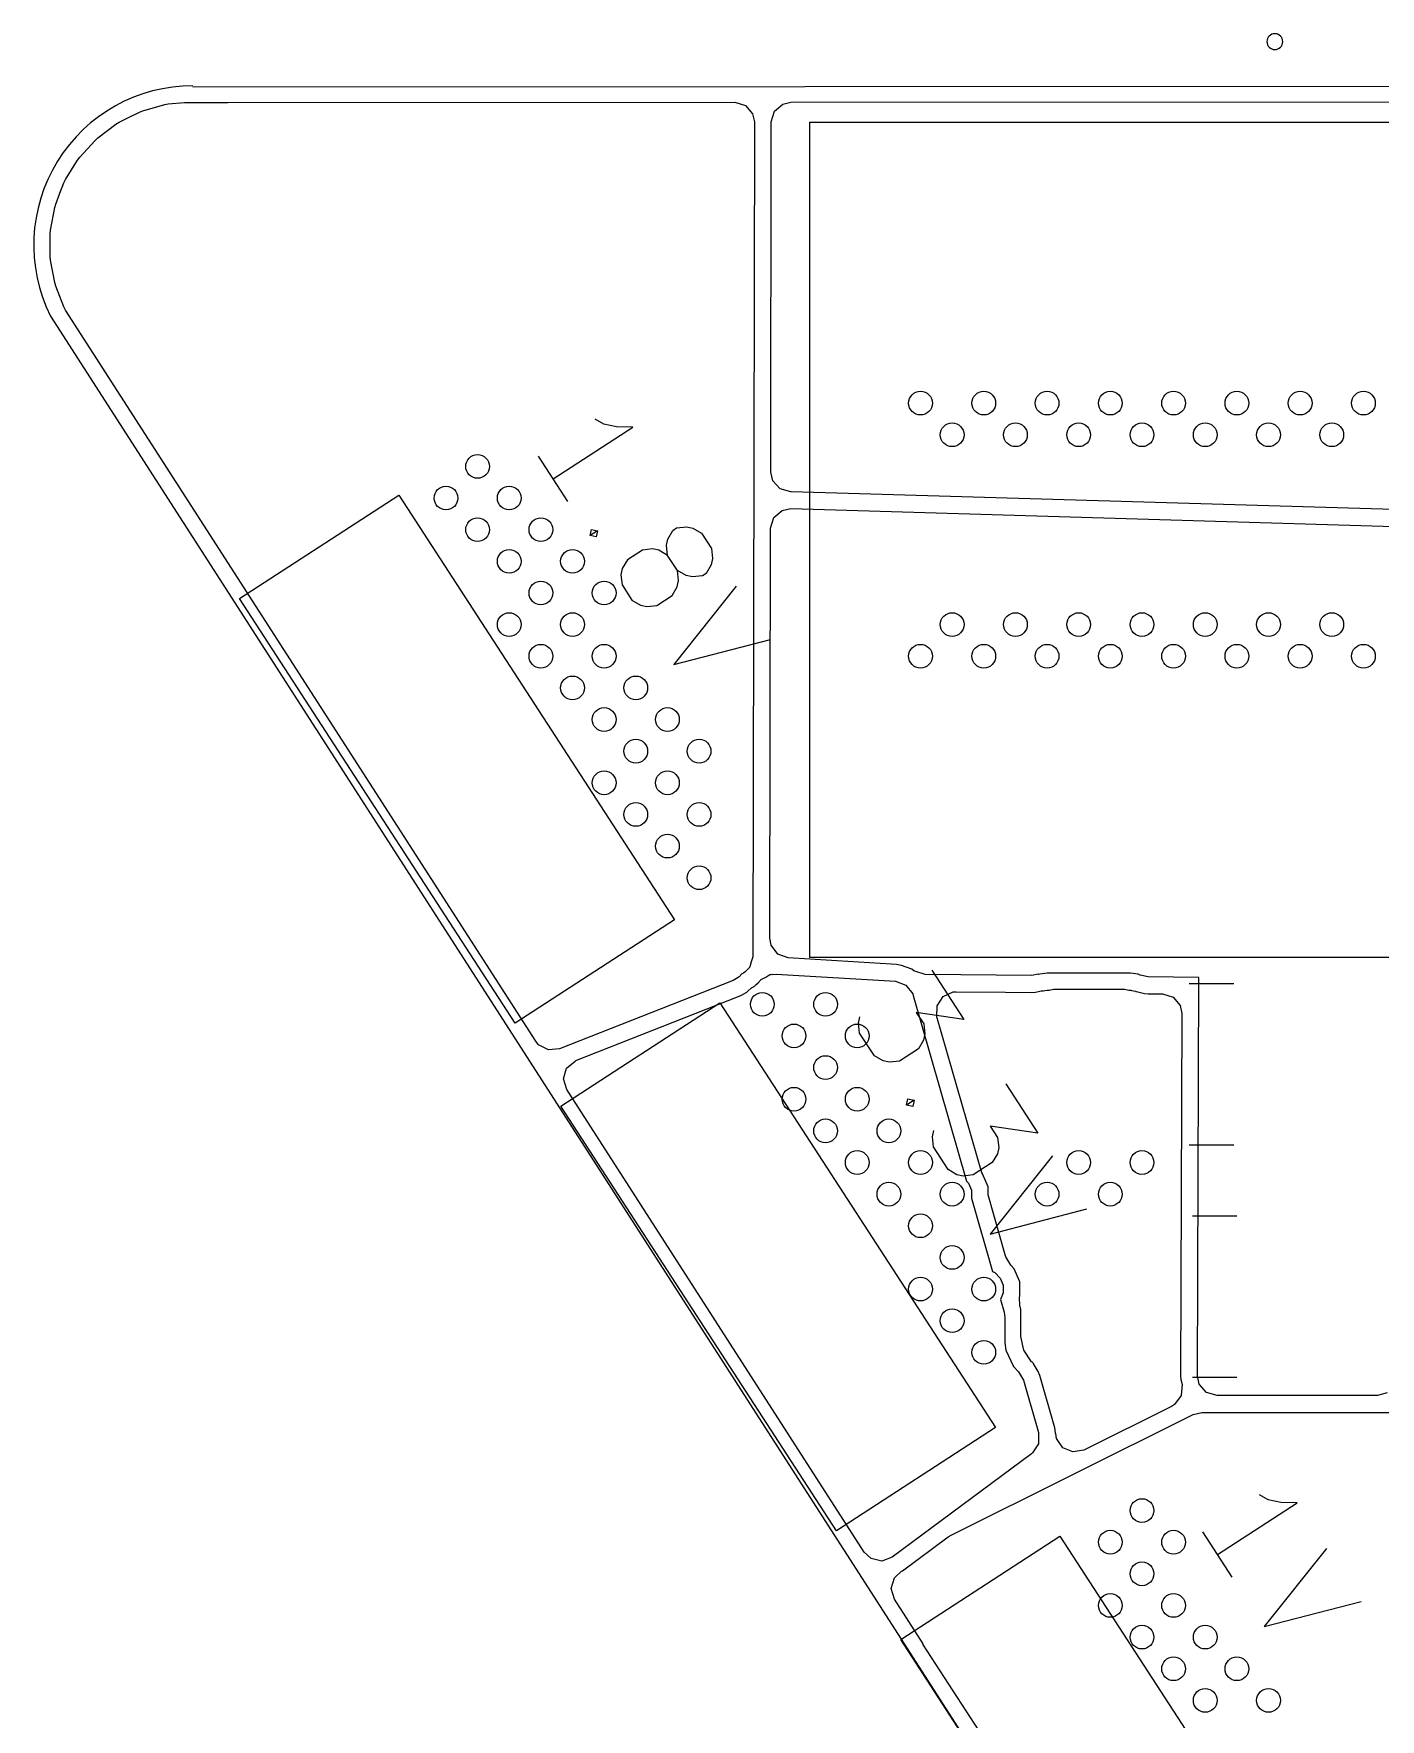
# Model space of a CAD drawing. Extents: x -28 to 25.3, y -6.8 to 48.4.
# Drawn here: x -27.42 to -18.91, y 21.12 to 31.78 of the extents above; entities that cross this region are included whole.
import ezdxf

# ---------------------------------------------------------------- set-up
doc = ezdxf.new("R2010")
doc.units = 0
doc.layers.add('BLACK', color=7, linetype='CONTINUOUS')

msp = doc.modelspace()

# ---------------------------------------------------------------- linework, layer by layer
at = {"layer": 'BLACK', "linetype": 'CONTINUOUS'}
for p, q in [((-26.415668, 31.441502), (-14.01547, 31.44826)), ((-26.732174, 31.289103), (-26.593406, 31.328626)), ((-26.593406, 31.328626), (-26.570918, 31.332834)), ((-26.570918, 31.332834), (-26.468628, 31.342325)), ((-26.468628, 31.342325), (-26.442773, 31.340987)), ((-26.442773, 31.340987), (-26.195035, 31.341123)), ((-26.195035, 31.341123), (-22.990149, 31.342869)), ((-22.990149, 31.342869), (-22.923102, 31.323222)), ((-22.73918, 31.286289), (-22.686294, 31.33195)), ((-22.686294, 31.33195), (-22.635057, 31.343064)), ((-22.635057, 31.343064), (-16.172959, 31.346585)), ((-26.882636, 31.216462), (-26.826726, 31.244332)), ((-26.826726, 31.244332), (-26.753509, 31.280829)), ((-26.753509, 31.280829), (-26.732174, 31.289103)), ((-22.923102, 31.323222), (-22.877319, 31.270443)), ((-22.877319, 31.270443), (-22.866085, 31.218649)), ((-22.866085, 31.218649), (-22.875484, 25.94517)), ((-22.76293, 29.005615), (-22.758985, 31.218458)), ((-22.758986, 31.218463), (-22.758984, 31.219285)), ((-22.758985, 31.218458), (-22.758986, 31.218463)), ((-22.758984, 31.219285), (-22.73918, 31.286289)), ((-27.034089, 31.101955), (-27.017179, 31.117389)), ((-27.017179, 31.117389), (-26.902099, 31.204397)), ((-26.902099, 31.204397), (-26.882636, 31.216462)), ((-22.515668, 31.216502), (-17.035668, 31.216502)), ((-22.515668, 25.936502), (-22.515668, 31.216502)), ((-27.131213, 30.995258), (-27.034089, 31.101955)), ((-27.220842, 30.854234), (-27.144988, 30.976987)), ((-27.144988, 30.976987), (-27.131213, 30.995258)), ((-27.25605, 30.768931), (-27.231017, 30.833749)), ((-27.231017, 30.833749), (-27.220842, 30.854234)), ((-27.289239, 30.67713), (-27.282997, 30.699157)), ((-27.282997, 30.699157), (-27.25605, 30.768931)), ((-27.31558, 30.53527), (-27.289239, 30.67713)), ((-27.317663, 30.51248), (-27.31558, 30.53527)), ((-27.317506, 30.397269), (-27.317663, 30.51248)), ((-27.317467, 30.368202), (-27.317506, 30.397269)), ((-27.315322, 30.345406), (-27.317467, 30.368202)), ((-27.288598, 30.203632), (-27.315322, 30.345406)), ((-27.282296, 30.181614), (-27.288598, 30.203632)), ((-27.231362, 30.050786), (-27.282296, 30.181614)), ((-27.220108, 30.028707), (-27.231362, 30.050786)), ((-27.315668, 29.991502), (-15.515668, 11.641502)), ((-24.248425, 25.407489), (-27.220108, 30.028707)), ((-23.817038, 29.308185), (-23.872123, 29.340548)), ((-23.737992, 29.291383), (-23.817038, 29.308185)), ((-24.138186, 28.963359), (-23.634984, 29.290143)), ((-23.634984, 29.290143), (-23.737992, 29.291383)), ((-24.044819, 28.819587), (-24.231553, 29.107131)), ((-22.750264, 28.950802), (-22.76293, 29.005615)), ((-22.703074, 28.899277), (-22.750264, 28.950802)), ((-22.636319, 28.881656), (-22.703074, 28.899277)), ((-22.636319, 28.881622), (-22.636319, 28.881656)), ((-22.636177, 28.881618), (-22.636319, 28.881622)), ((-22.635518, 28.881444), (-22.636177, 28.881618)), ((-22.632802, 28.881519), (-22.635518, 28.881444)), ((-22.632791, 28.881519), (-22.632802, 28.881519)), ((-22.632786, 28.881519), (-22.632791, 28.881519)), ((-18.560017, 28.761967), (-22.632786, 28.881519)), ((-26.120293, 28.206591), (-25.113888, 28.860158)), ((-25.113888, 28.860158), (-23.371043, 26.176413)), ((-22.690873, 28.763404), (-22.635928, 28.774465)), ((-22.635928, 28.774465), (-17.799514, 28.632496)), ((-22.763562, 28.650745), (-22.743759, 28.717743)), ((-22.743759, 28.717743), (-22.690873, 28.763404)), ((-23.904769, 28.603929), (-23.896368, 28.643452)), ((-23.856845, 28.635051), (-23.904769, 28.603929)), ((-23.865246, 28.595528), (-23.904769, 28.603929)), ((-23.896368, 28.643452), (-23.856845, 28.635051)), ((-23.856845, 28.635051), (-23.865246, 28.595528)), ((-23.422091, 28.542641), (-23.41369, 28.582164)), ((-23.41369, 28.582164), (-23.381327, 28.637249)), ((-23.381327, 28.637249), (-23.357365, 28.65281)), ((-23.357365, 28.65281), (-23.29388, 28.65997)), ((-23.29388, 28.65997), (-23.254357, 28.651569)), ((-23.254357, 28.651569), (-23.199273, 28.619206)), ((-23.199273, 28.619206), (-23.137028, 28.523358)), ((-22.768181, 26.059216), (-22.763562, 28.650745)), ((-23.668871, 28.450515), (-23.701234, 28.395431)), ((-23.573023, 28.51276), (-23.668871, 28.450515)), ((-23.509538, 28.51992), (-23.573023, 28.51276)), ((-23.470015, 28.511519), (-23.509538, 28.51992)), ((-23.414931, 28.479156), (-23.470015, 28.511519)), ((-23.414931, 28.479156), (-23.422091, 28.542641)), ((-23.352686, 28.383308), (-23.414931, 28.479156)), ((-23.129868, 28.459873), (-23.138269, 28.42035)), ((-23.137028, 28.523358), (-23.129868, 28.459873)), ((-23.701234, 28.395431), (-23.709635, 28.355908)), ((-23.709635, 28.355908), (-23.702475, 28.292423)), ((-23.297602, 28.350945), (-23.352686, 28.383308)), ((-23.345526, 28.319823), (-23.352686, 28.383308)), ((-23.258079, 28.342544), (-23.297602, 28.350945)), ((-23.194594, 28.349704), (-23.258079, 28.342544)), ((-23.170632, 28.365265), (-23.194594, 28.349704)), ((-23.138269, 28.42035), (-23.170632, 28.365265)), ((-23.702475, 28.292423), (-23.64023, 28.196575)), ((-23.38629, 28.225215), (-23.353927, 28.2803)), ((-22.981417, 28.283737), (-23.375691, 27.78922)), ((-23.353927, 28.2803), (-23.345526, 28.319823)), ((-24.377448, 25.522846), (-26.120293, 28.206591)), ((-23.64023, 28.196575), (-23.585146, 28.164212)), ((-23.585146, 28.164212), (-23.545623, 28.155811)), ((-23.545623, 28.155811), (-23.482138, 28.162971)), ((-23.482138, 28.162971), (-23.38629, 28.225215)), ((-23.375691, 27.78922), (-22.763561, 27.948269)), ((-23.371043, 26.176413), (-24.377448, 25.522846)), ((-22.759885, 26.014405), (-22.768181, 26.059216)), ((-22.717408, 25.958929), (-22.759885, 26.014405)), ((-22.88591, 25.909898), (-22.895288, 25.878166)), ((-22.87555, 25.941333), (-22.88591, 25.909898)), ((-22.875484, 25.94517), (-22.876049, 25.943262)), ((-22.876049, 25.943262), (-22.87555, 25.941333)), ((-22.651683, 25.935225), (-22.717408, 25.958929)), ((-21.966717, 25.893711), (-22.651683, 25.935225)), ((-17.035668, 25.936502), (-22.515668, 25.936502)), ((-21.936867, 25.887556), (-21.966717, 25.893711)), ((-23.000636, 25.79222), (-24.098638, 25.359206)), ((-22.968036, 25.811254), (-23.000636, 25.79222)), ((-22.963006, 25.815333), (-22.968036, 25.811254)), ((-22.94431, 25.834028), (-22.963006, 25.815333)), ((-22.935389, 25.837724), (-22.94431, 25.834028)), ((-22.921392, 25.849071), (-22.935389, 25.837724)), ((-22.897418, 25.874974), (-22.921392, 25.849071)), ((-22.896795, 25.876866), (-22.897418, 25.874974)), ((-22.895288, 25.878166), (-22.896795, 25.876866)), ((-22.842791, 25.776323), (-22.823496, 25.797172)), ((-22.823496, 25.797172), (-22.819356, 25.800905)), ((-22.819356, 25.800905), (-22.792704, 25.813725)), ((-22.792704, 25.813725), (-22.767325, 25.828885)), ((-22.767325, 25.828885), (-22.759645, 25.829627)), ((-22.759645, 25.829627), (-22.756391, 25.831191)), ((-22.756391, 25.831191), (-22.750704, 25.830489)), ((-22.750704, 25.830489), (-22.728807, 25.832602)), ((-22.728807, 25.832602), (-21.973198, 25.786807)), ((-21.973198, 25.786807), (-21.907473, 25.763103)), ((-21.936866, 25.887556), (-21.936867, 25.887556)), ((-21.936863, 25.887555), (-21.936866, 25.887556)), ((-21.871138, 25.863851), (-21.936863, 25.887555)), ((-21.857444, 25.85383), (-21.871138, 25.863851)), ((-21.852362, 25.850303), (-21.857444, 25.85383)), ((-21.785536, 25.829906), (-21.852362, 25.850303)), ((-21.111045, 25.82273), (-21.785536, 25.829906)), ((-21.743912, 25.857877), (-21.541617, 25.546371)), ((-21.071226, 25.831335), (-21.111045, 25.82273)), ((-21.070742, 25.829675), (-21.071226, 25.831335)), ((-21.061631, 25.832331), (-21.070742, 25.829675)), ((-21.013997, 25.838602), (-21.061631, 25.832331)), ((-20.487348, 25.838602), (-21.013997, 25.838602)), ((-20.487341, 25.838602), (-20.487348, 25.838602)), ((-20.487335, 25.838602), (-20.487341, 25.838602)), ((-20.487332, 25.838601), (-20.487335, 25.838602)), ((-20.439706, 25.832331), (-20.487332, 25.838601)), ((-20.439705, 25.832331), (-20.439706, 25.832331)), ((-20.439702, 25.83233), (-20.439705, 25.832331)), ((-20.427247, 25.826523), (-20.439702, 25.83233)), ((-20.376164, 25.814912), (-20.427247, 25.826523)), ((-20.055668, 25.811502), (-20.376164, 25.814912)), ((-20.064826, 23.293053), (-20.055668, 25.811502)), ((-23.993843, 25.285407), (-22.961344, 25.692588)), ((-22.961344, 25.692588), (-22.946635, 25.699731)), ((-22.946635, 25.699731), (-22.914035, 25.718765)), ((-22.914035, 25.718765), (-22.906747, 25.723804)), ((-22.906747, 25.723804), (-22.885114, 25.745436)), ((-22.885114, 25.745436), (-22.877232, 25.748701)), ((-22.877232, 25.748701), (-22.876256, 25.749581)), ((-22.876256, 25.749581), (-22.867944, 25.754528)), ((-22.867944, 25.754528), (-22.853947, 25.765875)), ((-22.853947, 25.765875), (-22.842791, 25.776323)), ((-21.907473, 25.763103), (-21.864996, 25.707627)), ((-21.864996, 25.707627), (-21.861502, 25.697207)), ((-21.861502, 25.697207), (-21.525305, 24.524519)), ((-21.711041, 25.632432), (-21.672891, 25.690968)), ((-21.672891, 25.690968), (-21.609151, 25.719585)), ((-21.609151, 25.719585), (-21.590972, 25.72073)), ((-21.590972, 25.72073), (-21.279305, 25.717415)), ((-21.279305, 25.717415), (-21.112186, 25.715636)), ((-21.112186, 25.715636), (-21.112186, 25.715637)), ((-21.112186, 25.715637), (-21.112184, 25.715636)), ((-21.112184, 25.715636), (-21.088423, 25.718046)), ((-21.088423, 25.718046), (-21.061635, 25.723836)), ((-21.061635, 25.723836), (-21.051937, 25.725531)), ((-21.051937, 25.725531), (-21.041821, 25.726888)), ((-21.041821, 25.726888), (-21.040768, 25.726855)), ((-21.040768, 25.726855), (-21.039667, 25.727177)), ((-21.039667, 25.727177), (-21.030654, 25.728386)), ((-21.030654, 25.728386), (-21.030392, 25.72842)), ((-21.030392, 25.72842), (-21.03033, 25.728411)), ((-21.03033, 25.728411), (-21.030107, 25.728458)), ((-21.030107, 25.728458), (-21.015025, 25.730443)), ((-21.015025, 25.730443), (-21.001763, 25.731312)), ((-21.001763, 25.731312), (-20.975668, 25.736502)), ((-20.975668, 25.736502), (-20.525668, 25.736502)), ((-20.525668, 25.736502), (-20.499573, 25.731312)), ((-20.499573, 25.731312), (-20.486309, 25.730443)), ((-20.486309, 25.730443), (-20.480838, 25.729722)), ((-20.480838, 25.729722), (-20.456856, 25.724097)), ((-20.456856, 25.724097), (-20.454056, 25.723139)), ((-20.454056, 25.723139), (-20.450985, 25.722087)), ((-20.450985, 25.722087), (-20.399902, 25.710476)), ((-20.399902, 25.710476), (-20.39989, 25.710475)), ((-20.39989, 25.710475), (-20.399887, 25.710474)), ((-20.399887, 25.710474), (-20.377315, 25.707819)), ((-20.377315, 25.707819), (-20.377309, 25.707819)), ((-20.377309, 25.707819), (-20.377303, 25.707818)), ((-20.377303, 25.707818), (-20.286282, 25.70685)), ((-20.286282, 25.70685), (-20.219456, 25.686454)), ((-20.219456, 25.686454), (-20.174265, 25.633166)), ((-19.835087, 25.771501), (-20.116248, 25.771502)), ((-24.090293, 24.996591), (-23.083888, 25.650158)), ((-23.083888, 25.650158), (-21.341043, 22.966413)), ((-21.541617, 25.546371), (-21.842241, 25.589616)), ((-21.842241, 25.589616), (-21.795558, 25.51773)), ((-21.711488, 25.562568), (-21.711041, 25.632432)), ((-20.174265, 25.633166), (-20.163602, 25.582406)), ((-20.163602, 25.582406), (-20.171925, 23.293448)), ((-22.207591, 25.522692), (-22.19919, 25.562216)), ((-22.200431, 25.459207), (-22.207591, 25.522692)), ((-21.795558, 25.51773), (-21.788398, 25.454245)), ((-21.42851, 24.575512), (-21.711488, 25.562568)), ((-24.230162, 25.38526), (-24.248425, 25.407489)), ((-24.168225, 25.352924), (-24.230162, 25.38526)), ((-24.098638, 25.359206), (-24.168225, 25.352924)), ((-22.107064, 25.315435), (-22.200431, 25.459207)), ((-21.829161, 25.359637), (-21.948971, 25.281832)), ((-21.796798, 25.414721), (-21.829161, 25.359637)), ((-21.788398, 25.454245), (-21.796798, 25.414721)), ((-24.052657, 25.237075), (-23.999866, 25.282844)), ((-23.999866, 25.282844), (-23.993843, 25.285407)), ((-22.05198, 25.283072), (-22.107064, 25.315435)), ((-22.012457, 25.274671), (-22.05198, 25.283072)), ((-21.948971, 25.281832), (-22.012457, 25.274671)), ((-24.072323, 25.17003), (-24.052657, 25.237075)), ((-24.05262, 25.102996), (-24.072323, 25.17003)), ((-22.172317, 22.178965), (-24.05262, 25.102996)), ((-21.904769, 25.003929), (-21.896368, 25.043452)), ((-21.896368, 25.043452), (-21.856845, 25.035051)), ((-21.277078, 25.139016), (-21.074784, 24.82751)), ((-22.347448, 22.312846), (-24.090293, 24.996591)), ((-21.856845, 25.035051), (-21.904769, 25.003929)), ((-21.865246, 24.995528), (-21.904769, 25.003929)), ((-21.856845, 25.035051), (-21.865246, 24.995528)), ((-21.740757, 24.803832), (-21.732356, 24.843355)), ((-21.074784, 24.82751), (-21.375408, 24.870755)), ((-21.375408, 24.870755), (-21.328724, 24.798869)), ((-21.733597, 24.740347), (-21.740757, 24.803832)), ((-21.64023, 24.596575), (-21.733597, 24.740347)), ((-21.321564, 24.735384), (-21.329965, 24.695861)), ((-21.328724, 24.798869), (-21.321564, 24.735384)), ((-19.835088, 24.751502), (-20.116249, 24.751503)), ((-21.362328, 24.640777), (-21.482138, 24.562971)), ((-20.981417, 24.683737), (-21.375691, 24.18922)), ((-21.329965, 24.695861), (-21.362328, 24.640777)), ((-21.585146, 24.564212), (-21.64023, 24.596575)), ((-21.545623, 24.555811), (-21.585146, 24.564212)), ((-21.482138, 24.562971), (-21.545623, 24.555811)), ((-21.525305, 24.524519), (-21.511734, 24.510948)), ((-21.511734, 24.510948), (-21.49307, 24.465888)), ((-21.423142, 24.570144), (-21.42851, 24.575512)), ((-21.388568, 24.486675), (-21.423142, 24.570144)), ((-21.49307, 24.417116), (-21.493924, 24.415057)), ((-21.493924, 24.415057), (-21.361049, 23.951578)), ((-21.49307, 24.465888), (-21.49307, 24.417116)), ((-21.388568, 24.436193), (-21.388568, 24.486675)), ((-21.280383, 24.05883), (-21.388568, 24.436193)), ((-21.375691, 24.18922), (-20.763561, 24.348269)), ((-19.815088, 24.301502), (-20.096248, 24.301502)), ((-21.276583, 24.045576), (-21.280383, 24.05883)), ((-21.245066, 23.992068), (-21.276583, 24.045576)), ((-21.223142, 23.970144), (-21.245066, 23.992068)), ((-21.361049, 23.951578), (-21.346222, 23.945436)), ((-21.346222, 23.945436), (-21.311734, 23.910948)), ((-21.311734, 23.910948), (-21.29307, 23.865888)), ((-21.188568, 23.886675), (-21.223142, 23.970144)), ((-21.188568, 23.796329), (-21.188568, 23.886675)), ((-21.29307, 23.817116), (-21.310463, 23.775127)), ((-21.310463, 23.775127), (-21.28757, 23.695277)), ((-21.29307, 23.865888), (-21.29307, 23.817116)), ((-21.189487, 23.791714), (-21.18857, 23.796326)), ((-21.187069, 23.733342), (-21.189487, 23.791714)), ((-21.18857, 23.796326), (-21.188568, 23.796329)), ((-21.28757, 23.695277), (-21.282768, 23.661105)), ((-21.282768, 23.661105), (-21.282768, 23.503174)), ((-21.184617, 23.724792), (-21.187069, 23.733342)), ((-21.181512, 23.710181), (-21.184617, 23.724792)), ((-21.180668, 23.704175), (-21.181512, 23.710181)), ((-21.180668, 23.541502), (-21.180668, 23.704175)), ((-21.282768, 23.503174), (-21.276497, 23.455541)), ((-21.276497, 23.455541), (-21.276495, 23.455533)), ((-21.276495, 23.455533), (-21.227746, 23.350991)), ((-21.163541, 23.455398), (-21.180668, 23.541502)), ((-21.114767, 23.382403), (-21.163541, 23.455398)), ((-21.227746, 23.350991), (-21.195919, 23.319164)), ((-21.105959, 23.376518), (-21.114767, 23.382403)), ((-21.103637, 23.373519), (-21.105959, 23.376518)), ((-21.07212, 23.320011), (-21.103637, 23.373519)), ((-21.195919, 23.319164), (-21.164402, 23.265656)), ((-21.164402, 23.265656), (-21.069318, 22.933996)), ((-21.061449, 23.295172), (-21.07212, 23.320011)), ((-21.061448, 23.295166), (-21.061449, 23.295172)), ((-21.061444, 23.295157), (-21.061448, 23.295166)), ((-20.966366, 22.963517), (-21.061444, 23.295157)), ((-20.171925, 23.293448), (-20.171925, 23.293441)), ((-20.171925, 23.293441), (-20.169521, 23.270485)), ((-20.169521, 23.270485), (-20.169519, 23.270469)), ((-20.169519, 23.270469), (-20.162373, 23.237331)), ((-20.162373, 23.237331), (-20.167484, 23.167649)), ((-19.815088, 23.281502), (-20.096248, 23.281502)), ((-20.053621, 23.241091), (-20.064826, 23.293053)), ((-20.007866, 23.188287), (-20.053621, 23.241091)), ((-20.167484, 23.167649), (-20.209458, 23.111792)), ((-19.940827, 23.168602), (-20.007866, 23.188287)), ((-18.927342, 23.168602), (-19.940827, 23.168602)), ((-18.864795, 23.185533), (-18.927342, 23.168602)), ((-21.622736, 22.286658), (-20.091764, 23.048517)), ((-20.228343, 23.10018), (-20.782962, 22.824186)), ((-20.209458, 23.111792), (-20.228343, 23.10018)), ((-20.091764, 23.048517), (-20.03652, 23.061502)), ((-20.03652, 23.061502), (-18.785668, 23.061502)), ((-21.341043, 22.966413), (-22.347448, 22.312846)), ((-21.069318, 22.933996), (-21.069765, 22.864128)), ((-20.966366, 22.963516), (-20.966366, 22.963517)), ((-20.962219, 22.933307), (-20.966366, 22.963516)), ((-20.961932, 22.928896), (-20.962219, 22.933307)), ((-20.961086, 22.928952), (-20.961932, 22.928896)), ((-20.955952, 22.896318), (-20.961086, 22.928952)), ((-21.107914, 22.805593), (-21.114539, 22.800307)), ((-21.069765, 22.864128), (-21.107914, 22.805593)), ((-20.916239, 22.838832), (-20.955952, 22.896318)), ((-20.851751, 22.811942), (-20.916239, 22.838832)), ((-20.782962, 22.824186), (-20.851751, 22.811942)), ((-21.114539, 22.800307), (-21.994043, 22.146517)), ((-19.938186, 22.163359), (-19.434984, 22.490143)), ((-19.617038, 22.508185), (-19.672123, 22.540548)), ((-19.537992, 22.491383), (-19.617038, 22.508185)), ((-19.434984, 22.490143), (-19.537992, 22.491383)), ((-21.940293, 21.626591), (-20.933888, 22.280158)), ((-21.930149, 22.060564), (-21.641455, 22.275169)), ((-21.641455, 22.275169), (-21.622736, 22.286658)), ((-20.933888, 22.280158), (-19.191043, 19.596413)), ((-19.844819, 22.019587), (-20.031553, 22.307131)), ((-22.127812, 22.137401), (-22.172317, 22.178965)), ((-19.24825, 22.202598), (-19.642525, 21.708081)), ((-22.059589, 22.12232), (-22.127812, 22.137401)), ((-21.994043, 22.146517), (-22.059589, 22.12232)), ((-21.981024, 22.01551), (-21.935751, 22.057531)), ((-21.935751, 22.057531), (-21.930149, 22.060564)), ((-22.00069, 21.948465), (-21.981024, 22.01551)), ((-21.980987, 21.881431), (-22.00069, 21.948465)), ((-21.799312, 21.59891), (-21.980987, 21.881431)), ((-19.642525, 21.708081), (-19.030395, 21.86713)), ((-20.197448, 18.942846), (-21.940293, 21.626591)), ((-21.801962, 21.597188), (-21.799312, 21.59891)), ((-21.418005, 21.005946), (-21.801962, 21.597188))]:
    msp.add_line(p, q, dxfattribs=at)
at = {"layer": 'BLACK'}
for centre in [(-21.815668, 29.441502), (-21.415668, 29.441502), (-21.015668, 29.441502), (-20.615668, 29.441502), (-20.215668, 29.441502), (-19.815668, 29.441502), (-19.415668, 29.441502), (-19.015668, 29.441502), (-21.615668, 29.241502), (-21.215668, 29.241502), (-20.815668, 29.241502), (-20.415668, 29.241502), (-20.015668, 29.241502), (-19.615668, 29.241502), (-19.215668, 29.241502), (-24.615668, 29.041502), (-24.815668, 28.841502), (-24.415668, 28.841502), (-24.615668, 28.641502), (-24.215668, 28.641502), (-24.415668, 28.441502), (-24.015668, 28.441502), (-24.215668, 28.241502), (-23.815668, 28.241502), (-24.415668, 28.041502), (-24.015668, 28.041502), (-21.615668, 28.041502), (-21.215668, 28.041502), (-20.815668, 28.041502), (-20.415668, 28.041502), (-20.015668, 28.041502), (-19.615668, 28.041502), (-19.215668, 28.041502), (-24.215668, 27.841502), (-23.815668, 27.841502), (-21.815668, 27.841502), (-21.415668, 27.841502), (-21.015668, 27.841502), (-20.615668, 27.841502), (-20.215668, 27.841502), (-19.815668, 27.841502), (-19.415668, 27.841502), (-19.015668, 27.841502), (-24.015668, 27.641502), (-23.615668, 27.641502), (-23.815668, 27.441502), (-23.415668, 27.441502), (-23.615668, 27.241502), (-23.215668, 27.241502), (-23.815668, 27.041502), (-23.415668, 27.041502), (-23.615668, 26.841502), (-23.215668, 26.841502), (-23.415668, 26.641502), (-23.215668, 26.441502), (-22.815668, 25.641502), (-22.415668, 25.641502), (-22.615668, 25.441502), (-22.215668, 25.441502), (-22.415668, 25.241502), (-22.615668, 25.041502), (-22.215668, 25.041502), (-22.415668, 24.841502), (-22.015668, 24.841502), (-22.215668, 24.641502), (-21.815668, 24.641502), (-20.815668, 24.641502), (-20.415668, 24.641502), (-22.015668, 24.441502), (-21.615668, 24.441502), (-21.015668, 24.441502), (-20.615668, 24.441502), (-21.815668, 24.241502), (-21.615668, 24.041502), (-21.815668, 23.841502), (-21.415668, 23.841502), (-21.615668, 23.641502), (-21.415668, 23.441502), (-20.415668, 22.441502), (-20.615668, 22.241502), (-20.215668, 22.241502), (-20.415668, 22.041502), (-20.615668, 21.841502), (-20.215668, 21.841502), (-20.415668, 21.641502), (-20.015668, 21.641502), (-20.215668, 21.441502), (-19.815668, 21.441502), (-20.015668, 21.241502), (-19.615668, 21.241502)]:
    msp.add_circle(centre, 0.075, dxfattribs=at)
for centre, radius, start, end in [((-19.575668, 31.726502), 0.05, -270, -90), ((-19.575668, 31.726502), 0.05, -90, 90), ((-26.41577, 30.44156), 1.006165, -269.9981209, -153.4293971)]:
    msp.add_arc(centre, radius, start, end, dxfattribs=at)

doc.saveas('drawing.dxf')
